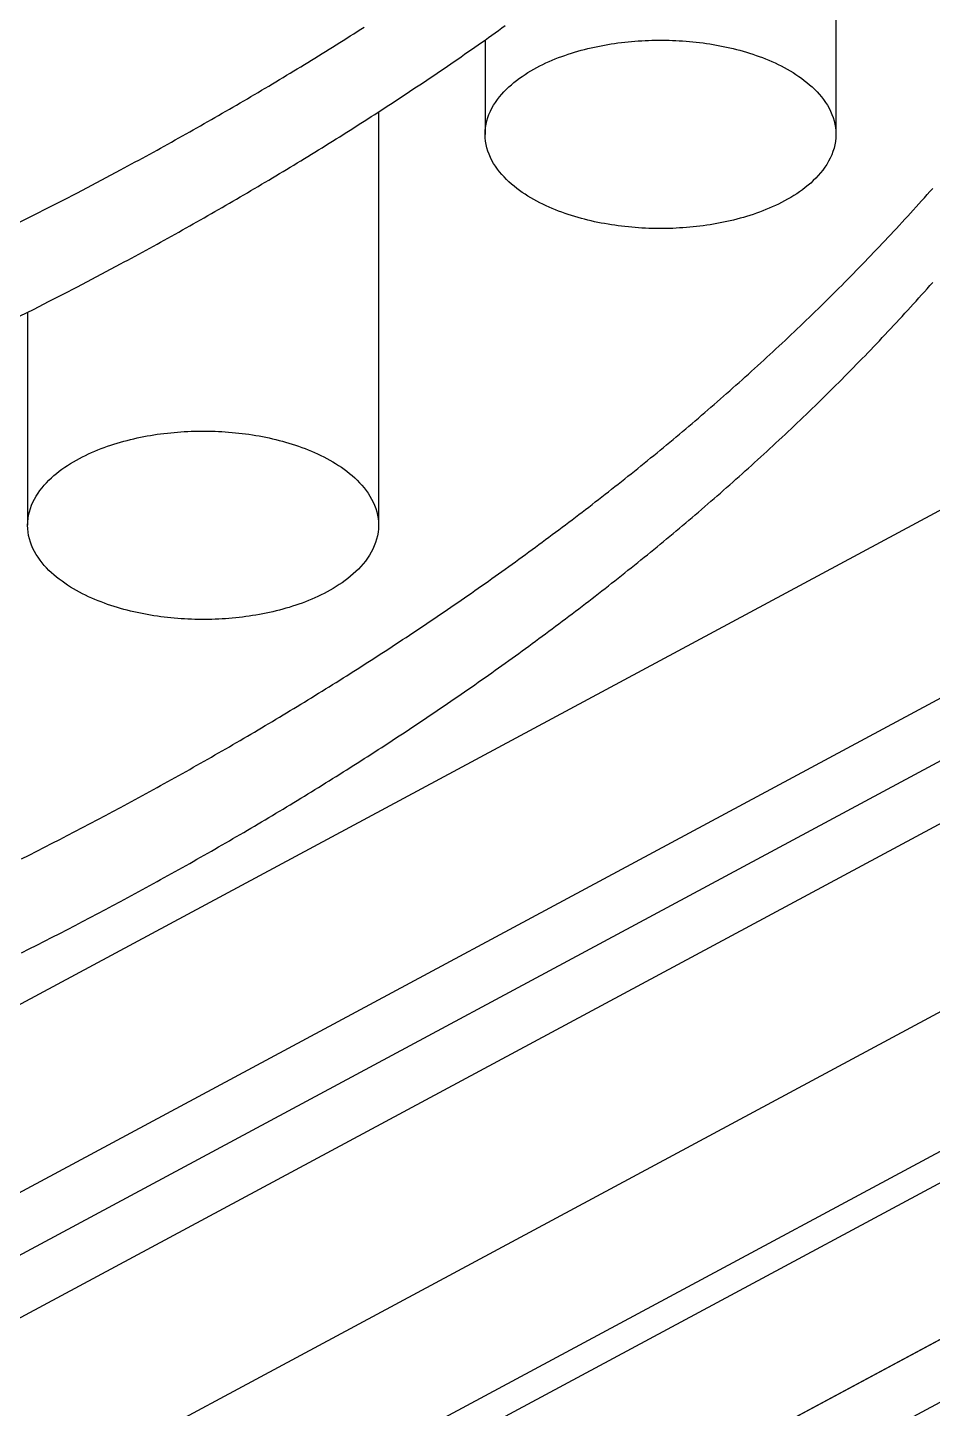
# Model space of a CAD drawing. Header units: millimetres. Extents: x 0 to 841, y 0 to 594.
# Drawn here: x 435.34 to 467.31, y 242.02 to 290.79 of the extents above; entities that cross this region are included whole.
import ezdxf

# ---------------------------------------------------------------- set-up
doc = ezdxf.new("R2010")
doc.units = ezdxf.units.MM
doc.layers.add('FINA', color=7, linetype='CONTINUOUS', lineweight=25)

msp = doc.modelspace()

# ---------------------------------------------------------------- linework, layer by layer
at = {"layer": 'FINA'}
for points in [[(335.5, 180.194), (597.437, 320.827)], [(336.531, 179.64), (598.469, 320.273)], [(335.5, 173.55), (599.5, 315.29)], [(336.531, 174.104), (598.469, 314.736)], [(335.5, 171.335), (599.5, 313.075)], [(463.898, 300.673), (463.898, 287.017)], [(438.625, 282.439), (438.754, 282.508), (438.884, 282.578), (439.013, 282.648), (439.142, 282.718), (439.271, 282.788), (439.4, 282.858), (439.529, 282.928), (439.657, 282.999), (439.786, 283.069), (439.915, 283.14), (440.043, 283.211), (440.172, 283.282), (440.3, 283.353), (440.428, 283.424), (440.557, 283.496), (440.685, 283.567), (440.813, 283.639), (440.941, 283.711), (441.069, 283.783), (441.197, 283.855), (441.325, 283.927), (441.452, 284), (441.58, 284.072), (441.707, 284.145), (441.835, 284.218), (441.962, 284.291), (442.09, 284.364), (442.217, 284.437), (442.344, 284.51), (442.471, 284.584), (442.598, 284.658), (442.725, 284.731), (442.852, 284.805), (442.978, 284.879), (443.105, 284.954), (443.232, 285.028), (443.358, 285.102), (443.485, 285.177), (443.611, 285.252), (443.737, 285.327), (443.863, 285.402), (443.989, 285.477), (444.115, 285.553), (444.241, 285.628), (444.367, 285.704), (444.493, 285.78), (444.618, 285.856), (444.744, 285.932), (444.869, 286.008), (444.995, 286.084), (445.12, 286.161), (445.245, 286.238), (445.37, 286.314), (445.495, 286.391), (445.62, 286.468), (445.745, 286.546), (445.87, 286.623), (445.994, 286.701), (446.119, 286.778), (446.243, 286.856), (446.368, 286.934), (446.492, 287.013), (446.616, 287.091), (446.74, 287.169), (446.864, 287.248), (446.988, 287.327), (447.112, 287.406), (447.235, 287.485), (447.359, 287.564), (447.482, 287.643), (447.606, 287.723), (447.729, 287.802), (447.852, 287.882), (447.975, 287.962), (448.098, 288.042), (448.221, 288.123), (448.344, 288.203), (448.467, 288.284), (448.59, 288.364), (448.712, 288.445), (448.834, 288.526), (448.957, 288.607), (449.079, 288.689), (449.201, 288.77), (449.323, 288.852), (449.445, 288.934), (449.567, 289.016), (449.688, 289.098), (449.81, 289.18), (449.931, 289.262), (450.053, 289.345), (450.174, 289.428), (450.295, 289.511), (450.416, 289.594), (450.537, 289.677), (450.658, 289.76), (450.779, 289.844), (450.899, 289.928), (451.02, 290.011), (451.14, 290.095), (451.261, 290.18), (451.381, 290.264), (451.501, 290.348), (451.621, 290.433), (451.741, 290.518), (451.86, 290.603), (451.98, 290.688), (452.099, 290.773), (452.219, 290.859)], [(438.625, 285.761), (438.754, 285.83), (438.884, 285.9), (439.013, 285.97), (439.142, 286.04), (439.271, 286.11), (439.4, 286.18), (439.529, 286.25), (439.657, 286.321), (439.786, 286.391), (439.915, 286.462), (440.043, 286.533), (440.172, 286.604), (440.3, 286.675), (440.428, 286.746), (440.557, 286.818), (440.685, 286.889), (440.813, 286.961), (440.941, 287.033), (441.069, 287.105), (441.197, 287.177), (441.325, 287.249), (441.452, 287.322), (441.58, 287.394), (441.707, 287.467), (441.835, 287.54), (441.962, 287.613), (442.09, 287.686), (442.217, 287.759), (442.344, 287.832), (442.471, 287.906), (442.598, 287.98), (442.725, 288.053), (442.852, 288.127), (442.978, 288.201), (443.105, 288.276), (443.232, 288.35), (443.358, 288.425), (443.485, 288.499), (443.611, 288.574), (443.737, 288.649), (443.863, 288.724), (443.989, 288.799), (444.115, 288.875), (444.241, 288.95), (444.367, 289.026), (444.493, 289.102), (444.618, 289.178), (444.744, 289.254), (444.869, 289.33), (444.995, 289.406), (445.12, 289.483), (445.245, 289.56), (445.37, 289.636), (445.495, 289.713), (445.62, 289.791), (445.745, 289.868), (445.87, 289.945), (445.994, 290.023), (446.119, 290.101), (446.243, 290.178), (446.368, 290.256), (446.492, 290.335), (446.616, 290.413), (446.74, 290.491), (446.864, 290.57), (446.988, 290.649), (447.112, 290.728), (447.235, 290.807)], [(451.502, 290.349), (451.502, 287.017)], [(451.502, 287.017), (451.506, 287.137), (451.518, 287.257), (451.538, 287.376), (451.566, 287.493), (451.601, 287.608), (451.642, 287.721), (451.691, 287.832), (451.745, 287.939), (451.805, 288.044), (451.87, 288.146), (451.939, 288.244), (452.013, 288.34), (452.09, 288.432), (452.171, 288.521), (452.256, 288.607), (452.343, 288.69), (452.433, 288.771), (452.525, 288.848), (452.619, 288.923), (452.716, 288.995), (452.814, 289.064), (452.914, 289.132), (453.016, 289.196), (453.119, 289.258), (453.224, 289.319), (453.33, 289.376), (453.436, 289.432), (453.544, 289.486), (453.653, 289.537), (453.763, 289.587), (453.874, 289.635), (453.985, 289.681), (454.097, 289.725), (454.21, 289.767), (454.324, 289.807), (454.438, 289.846), (454.552, 289.883), (454.667, 289.919), (454.783, 289.953), (454.899, 289.985), (455.016, 290.016), (455.133, 290.046), (455.25, 290.073), (455.367, 290.1), (455.485, 290.125), (455.603, 290.148), (455.722, 290.17), (455.841, 290.191), (455.96, 290.211), (456.079, 290.229), (456.198, 290.245), (456.318, 290.261), (456.437, 290.275), (456.557, 290.287), (456.677, 290.299), (456.797, 290.309), (456.917, 290.318), (457.038, 290.325), (457.158, 290.332), (457.278, 290.337), (457.399, 290.341), (457.519, 290.343), (457.64, 290.344), (457.76, 290.344), (457.881, 290.343), (458.001, 290.341), (458.122, 290.337), (458.242, 290.332), (458.363, 290.325), (458.483, 290.318), (458.603, 290.309), (458.723, 290.299), (458.843, 290.287), (458.963, 290.275), (459.083, 290.261), (459.202, 290.245), (459.322, 290.229), (459.441, 290.211), (459.56, 290.191), (459.678, 290.17), (459.797, 290.148), (459.915, 290.125), (460.033, 290.1), (460.15, 290.073), (460.268, 290.046), (460.385, 290.016), (460.501, 289.985), (460.617, 289.953), (460.733, 289.919), (460.848, 289.883), (460.963, 289.846), (461.077, 289.807), (461.19, 289.767), (461.303, 289.725), (461.415, 289.681), (461.527, 289.635), (461.637, 289.587), (461.747, 289.537), (461.856, 289.486), (461.964, 289.432), (462.071, 289.376), (462.176, 289.319), (462.281, 289.258), (462.384, 289.196), (462.486, 289.132), (462.586, 289.064), (462.684, 288.995), (462.781, 288.923), (462.875, 288.848), (462.968, 288.771), (463.058, 288.69), (463.145, 288.607), (463.229, 288.521), (463.31, 288.432), (463.388, 288.34), (463.461, 288.244), (463.531, 288.146), (463.596, 288.044), (463.655, 287.939), (463.71, 287.832), (463.758, 287.721), (463.8, 287.608), (463.835, 287.493), (463.862, 287.376), (463.882, 287.257), (463.894, 287.137), (463.898, 287.017)], [(392.051, 233.195), (497.574, 289.85)], [(447.74, 287.809), (447.74, 273.21)], [(462.083, 284.664), (461.976, 284.608), (461.868, 284.554), (461.759, 284.502), (461.649, 284.452), (461.539, 284.404), (461.427, 284.358), (461.315, 284.313), (461.202, 284.271), (461.089, 284.23), (460.974, 284.191), (460.86, 284.154), (460.744, 284.118), (460.629, 284.084), (460.513, 284.051), (460.396, 284.02), (460.279, 283.991), (460.162, 283.963), (460.044, 283.936), (459.926, 283.911), (459.808, 283.887), (459.689, 283.865), (459.57, 283.844), (459.451, 283.824), (459.332, 283.806), (459.212, 283.789), (459.093, 283.774), (458.973, 283.76), (458.853, 283.747), (458.733, 283.735), (458.613, 283.725), (458.492, 283.716), (458.372, 283.709), (458.252, 283.702), (458.131, 283.697), (458.01, 283.693), (457.89, 283.69), (457.769, 283.689), (457.649, 283.689), (457.528, 283.69), (457.407, 283.693), (457.287, 283.696), (457.166, 283.701), (457.046, 283.708), (456.925, 283.715), (456.805, 283.724), (456.685, 283.734), (456.565, 283.745), (456.445, 283.758), (456.325, 283.772), (456.205, 283.787), (456.086, 283.804), (455.966, 283.822), (455.847, 283.841), (455.728, 283.862), (455.61, 283.884), (455.491, 283.907), (455.373, 283.932), (455.256, 283.959), (455.138, 283.986), (455.021, 284.016), (454.904, 284.047), (454.788, 284.079), (454.672, 284.113), (454.557, 284.148), (454.442, 284.186), (454.328, 284.224), (454.215, 284.265), (454.102, 284.307), (453.989, 284.351), (453.878, 284.397), (453.767, 284.445), (453.657, 284.494), (453.548, 284.546), (453.44, 284.6), (453.333, 284.655), (453.227, 284.713), (453.122, 284.773), (453.019, 284.836), (452.917, 284.9), (452.817, 284.967), (452.718, 285.037), (452.621, 285.109), (452.527, 285.184), (452.434, 285.261), (452.344, 285.342), (452.257, 285.425), (452.173, 285.511), (452.091, 285.6), (452.014, 285.693), (451.94, 285.788), (451.87, 285.887), (451.805, 285.988), (451.745, 286.093), (451.691, 286.201), (451.643, 286.311), (451.601, 286.424), (451.566, 286.54), (451.538, 286.657), (451.518, 286.776), (451.506, 286.896), (451.502, 287.017)], [(463.898, 287.017), (463.894, 286.892), (463.881, 286.768), (463.86, 286.645), (463.83, 286.524), (463.793, 286.405), (463.748, 286.288), (463.697, 286.175), (463.639, 286.064), (463.575, 285.957), (463.507, 285.853), (463.433, 285.752), (463.355, 285.654), (463.273, 285.56), (463.188, 285.469), (463.099, 285.382), (463.007, 285.297), (462.912, 285.216), (462.815, 285.137), (462.716, 285.062), (462.615, 284.989), (462.512, 284.919), (462.407, 284.851), (462.3, 284.786), (462.192, 284.724), (462.083, 284.664)], [(398.238, 229.873), (503.762, 286.528)], [(435.062, 283.912), (435.574, 284.17), (436.085, 284.43), (436.595, 284.692), (437.104, 284.956), (437.612, 285.223), (438.119, 285.491), (438.625, 285.761)], [(438.625, 263.245), (438.754, 263.314), (438.884, 263.384), (439.013, 263.454), (439.142, 263.524), (439.271, 263.594), (439.4, 263.664), (439.529, 263.734), (439.657, 263.805), (439.786, 263.875), (439.915, 263.946), (440.043, 264.017), (440.172, 264.088), (440.3, 264.159), (440.428, 264.23), (440.557, 264.302), (440.685, 264.373), (440.813, 264.445), (440.941, 264.517), (441.069, 264.589), (441.197, 264.661), (441.325, 264.733), (441.452, 264.806), (441.58, 264.878), (441.707, 264.951), (441.835, 265.024), (441.962, 265.097), (442.09, 265.17), (442.217, 265.243), (442.344, 265.316), (442.471, 265.39), (442.598, 265.464), (442.725, 265.537), (442.852, 265.611), (442.978, 265.685), (443.105, 265.76), (443.232, 265.834), (443.358, 265.908), (443.485, 265.983), (443.611, 266.058), (443.737, 266.133), (443.863, 266.208), (443.989, 266.283), (444.115, 266.359), (444.241, 266.434), (444.367, 266.51), (444.493, 266.586), (444.618, 266.662), (444.744, 266.738), (444.869, 266.814), (444.995, 266.89), (445.12, 266.967), (445.245, 267.044), (445.37, 267.12), (445.495, 267.197), (445.62, 267.274), (445.745, 267.352), (445.87, 267.429), (445.994, 267.507), (446.119, 267.584), (446.243, 267.662), (446.368, 267.74), (446.492, 267.819), (446.616, 267.897), (446.74, 267.975), (446.864, 268.054), (446.988, 268.133), (447.112, 268.212), (447.235, 268.291), (447.359, 268.37), (447.482, 268.449), (447.606, 268.529), (447.729, 268.608), (447.852, 268.688), (447.975, 268.768), (448.098, 268.848), (448.221, 268.929), (448.344, 269.009), (448.467, 269.09), (448.59, 269.17), (448.712, 269.251), (448.834, 269.332), (448.957, 269.413), (449.079, 269.495), (449.201, 269.576), (449.323, 269.658), (449.445, 269.74), (449.567, 269.822), (449.688, 269.904), (449.81, 269.986), (449.931, 270.068), (450.053, 270.151), (450.174, 270.234), (450.295, 270.317), (450.416, 270.4), (450.537, 270.483), (450.658, 270.566), (450.779, 270.65), (450.899, 270.734), (451.02, 270.817), (451.14, 270.901), (451.261, 270.986), (451.381, 271.07), (451.501, 271.154), (451.621, 271.239), (451.741, 271.324), (451.86, 271.409), (451.98, 271.494), (452.099, 271.579), (452.219, 271.665), (452.338, 271.75), (452.457, 271.836), (452.576, 271.922), (452.695, 272.008), (452.814, 272.094), (452.933, 272.18), (453.051, 272.267), (453.17, 272.354), (453.288, 272.441), (453.406, 272.528), (453.524, 272.615), (453.642, 272.702), (453.76, 272.79), (453.878, 272.878), (453.995, 272.965), (454.113, 273.053), (454.23, 273.142), (454.347, 273.23), (454.464, 273.319), (454.581, 273.407), (454.698, 273.496), (454.815, 273.585), (454.932, 273.674), (455.048, 273.764), (455.164, 273.853), (455.281, 273.943), (455.397, 274.033), (455.513, 274.123), (455.629, 274.213), (455.744, 274.303), (455.86, 274.394), (455.975, 274.485), (456.09, 274.575), (456.206, 274.666), (456.321, 274.758), (456.436, 274.849), (456.55, 274.941), (456.665, 275.032), (456.779, 275.124), (456.894, 275.216), (457.008, 275.309), (457.122, 275.401), (457.236, 275.493), (457.35, 275.586), (457.463, 275.679), (457.577, 275.772), (457.69, 275.866), (457.803, 275.959), (457.917, 276.053), (458.03, 276.146), (458.142, 276.24), (458.255, 276.334), (458.367, 276.429), (458.48, 276.523), (458.592, 276.618), (458.704, 276.713), (458.816, 276.808), (458.928, 276.903), (459.039, 276.998), (459.151, 277.094), (459.262, 277.19), (459.373, 277.285), (459.484, 277.381), (459.595, 277.478), (459.706, 277.574), (459.816, 277.671), (459.927, 277.767), (460.037, 277.864), (460.147, 277.962), (460.257, 278.059), (460.367, 278.156), (460.476, 278.254), (460.586, 278.352), (460.695, 278.45), (460.804, 278.548), (460.913, 278.647), (461.022, 278.745), (461.13, 278.844), (461.239, 278.943), (461.347, 279.042), (461.455, 279.141), (461.563, 279.241), (461.671, 279.34), (461.779, 279.44), (461.886, 279.54), (461.993, 279.64), (462.101, 279.741), (462.208, 279.841), (462.314, 279.942), (462.421, 280.043), (462.527, 280.144), (462.634, 280.245), (462.74, 280.347), (462.845, 280.449), (462.951, 280.55), (463.057, 280.652), (463.162, 280.755), (463.267, 280.857), (463.372, 280.96), (463.477, 281.062), (463.582, 281.165), (463.686, 281.269), (463.79, 281.372), (463.894, 281.476), (463.998, 281.579), (464.102, 281.683), (464.206, 281.787), (464.309, 281.892), (464.412, 281.996), (464.515, 282.101), (464.618, 282.205), (464.72, 282.311), (464.823, 282.416), (464.925, 282.521), (465.027, 282.627), (465.129, 282.733), (465.23, 282.839), (465.331, 282.945), (465.433, 283.051), (465.534, 283.158), (465.634, 283.264), (465.735, 283.371), (465.835, 283.478), (465.936, 283.586), (466.035, 283.693), (466.135, 283.801), (466.235, 283.909), (466.334, 284.017), (466.433, 284.125), (466.532, 284.234), (466.631, 284.342), (466.729, 284.451), (466.828, 284.56), (466.926, 284.669), (467.024, 284.779), (467.121, 284.889), (467.219, 284.998), (467.316, 285.108)], [(398.238, 227.658), (503.762, 284.313)], [(402.363, 227.658), (507.887, 284.313)], [(435.062, 280.59), (435.574, 280.848), (436.085, 281.108), (436.595, 281.37), (437.104, 281.634), (437.612, 281.9), (438.119, 282.169), (438.625, 282.439)], [(438.625, 259.923), (438.754, 259.992), (438.884, 260.062), (439.013, 260.132), (439.142, 260.202), (439.271, 260.272), (439.4, 260.342), (439.529, 260.412), (439.657, 260.483), (439.786, 260.553), (439.915, 260.624), (440.043, 260.695), (440.172, 260.766), (440.3, 260.837), (440.428, 260.908), (440.557, 260.98), (440.685, 261.051), (440.813, 261.123), (440.941, 261.195), (441.069, 261.267), (441.197, 261.339), (441.325, 261.411), (441.452, 261.484), (441.58, 261.556), (441.707, 261.629), (441.835, 261.702), (441.962, 261.775), (442.09, 261.848), (442.217, 261.921), (442.344, 261.994), (442.471, 262.068), (442.598, 262.141), (442.725, 262.215), (442.852, 262.289), (442.978, 262.363), (443.105, 262.438), (443.232, 262.512), (443.358, 262.586), (443.485, 262.661), (443.611, 262.736), (443.737, 262.811), (443.863, 262.886), (443.989, 262.961), (444.115, 263.037), (444.241, 263.112), (444.367, 263.188), (444.493, 263.264), (444.618, 263.34), (444.744, 263.416), (444.869, 263.492), (444.995, 263.568), (445.12, 263.645), (445.245, 263.722), (445.37, 263.798), (445.495, 263.875), (445.62, 263.952), (445.745, 264.03), (445.87, 264.107), (445.994, 264.185), (446.119, 264.262), (446.243, 264.34), (446.368, 264.418), (446.492, 264.496), (446.616, 264.575), (446.74, 264.653), (446.864, 264.732), (446.988, 264.811), (447.112, 264.89), (447.235, 264.969), (447.359, 265.048), (447.482, 265.127), (447.606, 265.207), (447.729, 265.286), (447.852, 265.366), (447.975, 265.446), (448.098, 265.526), (448.221, 265.607), (448.344, 265.687), (448.467, 265.768), (448.59, 265.848), (448.712, 265.929), (448.834, 266.01), (448.957, 266.091), (449.079, 266.173), (449.201, 266.254), (449.323, 266.336), (449.445, 266.418), (449.567, 266.5), (449.688, 266.582), (449.81, 266.664), (449.931, 266.746), (450.053, 266.829), (450.174, 266.912), (450.295, 266.995), (450.416, 267.078), (450.537, 267.161), (450.658, 267.244), (450.779, 267.328), (450.899, 267.412), (451.02, 267.495), (451.14, 267.579), (451.261, 267.663), (451.381, 267.748), (451.501, 267.832), (451.621, 267.917), (451.741, 268.002), (451.86, 268.087), (451.98, 268.172), (452.099, 268.257), (452.219, 268.342), (452.338, 268.428), (452.457, 268.514), (452.576, 268.6), (452.695, 268.686), (452.814, 268.772), (452.933, 268.858), (453.051, 268.945), (453.17, 269.032), (453.288, 269.119), (453.406, 269.206), (453.524, 269.293), (453.642, 269.38), (453.76, 269.468), (453.878, 269.556), (453.995, 269.643), (454.113, 269.731), (454.23, 269.82), (454.347, 269.908), (454.464, 269.996), (454.581, 270.085), (454.698, 270.174), (454.815, 270.263), (454.932, 270.352), (455.048, 270.442), (455.164, 270.531), (455.281, 270.621), (455.397, 270.711), (455.513, 270.801), (455.629, 270.891), (455.744, 270.981), (455.86, 271.072), (455.975, 271.163), (456.09, 271.253), (456.206, 271.344), (456.321, 271.436), (456.436, 271.527), (456.55, 271.619), (456.665, 271.71), (456.779, 271.802), (456.894, 271.894), (457.008, 271.986), (457.122, 272.079), (457.236, 272.171), (457.35, 272.264), (457.463, 272.357), (457.577, 272.45), (457.69, 272.543), (457.803, 272.637), (457.917, 272.731), (458.03, 272.824), (458.142, 272.918), (458.255, 273.012), (458.367, 273.107), (458.48, 273.201), (458.592, 273.296), (458.704, 273.391), (458.816, 273.486), (458.928, 273.581), (459.039, 273.676), (459.151, 273.772), (459.262, 273.867), (459.373, 273.963), (459.484, 274.059), (459.595, 274.156), (459.706, 274.252), (459.816, 274.349), (459.927, 274.445), (460.037, 274.542), (460.147, 274.64), (460.257, 274.737), (460.367, 274.834), (460.476, 274.932), (460.586, 275.03), (460.695, 275.128), (460.804, 275.226), (460.913, 275.324), (461.022, 275.423), (461.13, 275.522), (461.239, 275.621), (461.347, 275.72), (461.455, 275.819), (461.563, 275.919), (461.671, 276.018), (461.779, 276.118), (461.886, 276.218), (461.993, 276.318), (462.101, 276.419), (462.208, 276.519), (462.314, 276.62), (462.421, 276.721), (462.527, 276.822), (462.634, 276.923), (462.74, 277.025), (462.845, 277.127), (462.951, 277.228), (463.057, 277.33), (463.162, 277.433), (463.267, 277.535), (463.372, 277.638), (463.477, 277.74), (463.582, 277.843), (463.686, 277.947), (463.79, 278.05), (463.894, 278.153), (463.998, 278.257), (464.102, 278.361), (464.206, 278.465), (464.309, 278.569), (464.412, 278.674), (464.515, 278.779), (464.618, 278.883), (464.72, 278.988), (464.823, 279.094), (464.925, 279.199), (465.027, 279.305), (465.129, 279.411), (465.23, 279.516), (465.331, 279.623), (465.433, 279.729), (465.534, 279.836), (465.634, 279.942), (465.735, 280.049), (465.835, 280.156), (465.936, 280.264), (466.035, 280.371), (466.135, 280.479), (466.235, 280.587), (466.334, 280.695), (466.433, 280.803), (466.532, 280.912), (466.631, 281.02), (466.729, 281.129), (466.828, 281.238), (466.926, 281.347), (467.024, 281.457), (467.121, 281.566), (467.219, 281.676), (467.316, 281.786)], [(408.551, 224.336), (514.074, 280.991)], [(435.343, 280.731), (435.343, 273.21)], [(435.343, 273.21), (435.347, 273.33), (435.359, 273.45), (435.379, 273.569), (435.407, 273.686), (435.442, 273.801), (435.484, 273.914), (435.532, 274.025), (435.586, 274.132), (435.646, 274.237), (435.711, 274.339), (435.78, 274.437), (435.854, 274.532), (435.931, 274.625), (436.012, 274.714), (436.097, 274.8), (436.184, 274.883), (436.274, 274.963), (436.366, 275.041), (436.461, 275.116), (436.557, 275.188), (436.656, 275.257), (436.756, 275.324), (436.857, 275.389), (436.96, 275.451), (437.065, 275.511), (437.171, 275.569), (437.278, 275.625), (437.385, 275.679), (437.494, 275.73), (437.604, 275.78), (437.715, 275.828), (437.826, 275.873), (437.938, 275.917), (438.051, 275.96), (438.165, 276), (438.279, 276.039), (438.394, 276.076), (438.509, 276.112), (438.624, 276.146), (438.74, 276.178), (438.857, 276.209), (438.974, 276.238), (439.091, 276.266), (439.209, 276.293), (439.326, 276.318), (439.445, 276.341), (439.563, 276.363), (439.682, 276.384), (439.801, 276.403), (439.92, 276.422), (440.039, 276.438), (440.159, 276.454), (440.279, 276.468), (440.398, 276.48), (440.518, 276.492), (440.638, 276.502), (440.759, 276.511), (440.879, 276.518), (440.999, 276.525), (441.12, 276.53), (441.24, 276.533), (441.361, 276.536), (441.481, 276.537), (441.602, 276.537), (441.722, 276.536), (441.843, 276.533), (441.963, 276.53), (442.083, 276.525), (442.204, 276.518), (442.324, 276.511), (442.444, 276.502), (442.564, 276.492), (442.684, 276.48), (442.804, 276.468), (442.924, 276.454), (443.043, 276.438), (443.163, 276.422), (443.282, 276.403), (443.401, 276.384), (443.519, 276.363), (443.638, 276.341), (443.756, 276.318), (443.874, 276.293), (443.992, 276.266), (444.109, 276.238), (444.226, 276.209), (444.342, 276.178), (444.458, 276.146), (444.574, 276.112), (444.689, 276.076), (444.804, 276.039), (444.918, 276), (445.031, 275.96), (445.144, 275.917), (445.256, 275.873), (445.368, 275.828), (445.478, 275.78), (445.588, 275.73), (445.697, 275.679), (445.805, 275.625), (445.912, 275.569), (446.018, 275.511), (446.122, 275.451), (446.225, 275.389), (446.327, 275.324), (446.427, 275.257), (446.526, 275.188), (446.622, 275.116), (446.717, 275.041), (446.809, 274.963), (446.899, 274.883), (446.986, 274.8), (447.07, 274.714), (447.151, 274.625), (447.229, 274.532), (447.302, 274.437), (447.372, 274.339), (447.437, 274.237), (447.496, 274.132), (447.551, 274.025), (447.599, 273.914), (447.641, 273.801), (447.676, 273.686), (447.703, 273.569), (447.723, 273.45), (447.735, 273.33), (447.74, 273.21)], [(445.924, 270.856), (445.817, 270.8), (445.709, 270.747), (445.6, 270.695), (445.491, 270.645), (445.38, 270.597), (445.268, 270.551), (445.156, 270.506), (445.043, 270.464), (444.93, 270.423), (444.816, 270.384), (444.701, 270.347), (444.586, 270.311), (444.47, 270.277), (444.354, 270.244), (444.237, 270.213), (444.12, 270.183), (444.003, 270.155), (443.885, 270.129), (443.767, 270.104), (443.649, 270.08), (443.53, 270.058), (443.411, 270.037), (443.292, 270.017), (443.173, 269.999), (443.054, 269.982), (442.934, 269.967), (442.814, 269.953), (442.694, 269.94), (442.574, 269.928), (442.454, 269.918), (442.334, 269.909), (442.213, 269.901), (442.093, 269.895), (441.972, 269.89), (441.852, 269.886), (441.731, 269.883), (441.61, 269.882), (441.49, 269.882), (441.369, 269.883), (441.248, 269.885), (441.128, 269.889), (441.007, 269.894), (440.887, 269.9), (440.766, 269.908), (440.646, 269.917), (440.526, 269.927), (440.406, 269.938), (440.286, 269.951), (440.166, 269.965), (440.046, 269.98), (439.927, 269.997), (439.807, 270.015), (439.688, 270.034), (439.569, 270.055), (439.451, 270.077), (439.333, 270.1), (439.214, 270.125), (439.097, 270.152), (438.979, 270.179), (438.862, 270.209), (438.746, 270.24), (438.629, 270.272), (438.514, 270.306), (438.398, 270.341), (438.284, 270.378), (438.169, 270.417), (438.056, 270.458), (437.943, 270.5), (437.83, 270.544), (437.719, 270.59), (437.608, 270.638), (437.498, 270.687), (437.389, 270.739), (437.281, 270.793), (437.174, 270.848), (437.068, 270.906), (436.963, 270.966), (436.86, 271.028), (436.758, 271.093), (436.658, 271.16), (436.559, 271.23), (436.463, 271.302), (436.368, 271.377), (436.275, 271.454), (436.185, 271.535), (436.098, 271.618), (436.014, 271.704), (435.933, 271.793), (435.855, 271.885), (435.781, 271.981), (435.711, 272.079), (435.646, 272.181), (435.587, 272.286), (435.532, 272.394), (435.484, 272.504), (435.442, 272.617), (435.407, 272.733), (435.379, 272.85), (435.359, 272.969), (435.347, 273.089), (435.343, 273.21)], [(447.74, 273.21), (447.735, 273.085), (447.722, 272.961), (447.701, 272.838), (447.671, 272.717), (447.634, 272.598), (447.589, 272.481), (447.538, 272.367), (447.48, 272.257), (447.417, 272.149), (447.348, 272.045), (447.274, 271.945), (447.196, 271.847), (447.114, 271.753), (447.029, 271.662), (446.94, 271.575), (446.848, 271.49), (446.754, 271.409), (446.657, 271.33), (446.557, 271.255), (446.456, 271.182), (446.353, 271.112), (446.248, 271.044), (446.141, 270.979), (446.033, 270.917), (445.924, 270.856)], [(435.123, 261.427), (435.395, 261.563), (435.665, 261.7), (435.936, 261.838), (436.206, 261.976), (436.476, 262.115), (436.746, 262.254), (437.015, 262.394), (437.284, 262.534), (437.553, 262.675), (437.821, 262.817), (438.09, 262.959), (438.357, 263.102), (438.625, 263.245)], [(435.131, 258.108), (435.401, 258.245), (435.672, 258.381), (435.942, 258.519), (436.211, 258.657), (436.481, 258.795), (436.75, 258.934), (437.019, 259.074), (437.287, 259.214), (437.555, 259.354), (437.823, 259.496), (438.091, 259.637), (438.358, 259.78), (438.625, 259.923)]]:
    msp.add_lwpolyline(points, dxfattribs=at)

doc.saveas('drawing.dxf')
